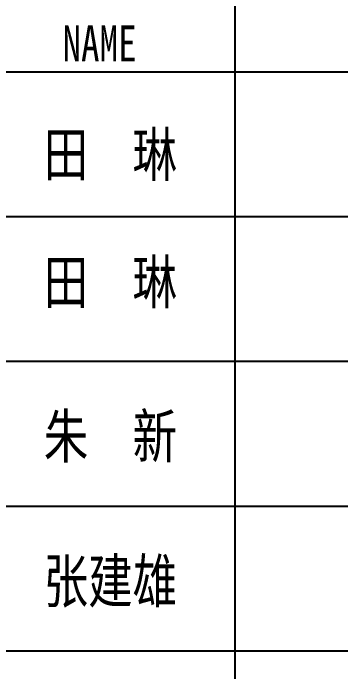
# Model space of a CAD drawing. Extents: x 30064 to 135164, y 17999 to 492668.
# Drawn here: x 108257 to 110516, y 33854 to 38403 of the extents above; entities that cross this region are included whole.
import ezdxf

# ---------------------------------------------------------------- set-up
doc = ezdxf.new("R2010")
doc.units = 0
doc.header["$LTSCALE"] = 1000
doc.header["$MEASUREMENT"] = 0
doc.styles.add('-宋体', font='', dxfattribs={"width": 0.8})
doc.styles.get('-宋体').set_extended_font_data('SimSun')

msp = doc.modelspace()

# ---------------------------------------------------------------- linework, layer by layer
for p, q in [((109785.3, 38998.9), (109785.3, 29969.4)), ((105180.8, 37998.9), (113180.8, 37998.9)), ((105180.8, 36998.9), (113180.8, 36998.9)), ((105180.8, 35998.9), (113180.8, 35998.9)), ((105180.8, 34998.9), (113180.8, 34998.9)), ((105180.8, 33998.9), (113180.8, 33998.9))]:
    msp.add_line(p, q)

# ---------------------------------------------------------------- texts
at = {"style": '-宋体', "width": 0.75}
for s, height, p in [('NAME', 250, (108597.2, 38069.4)), ('田  琳', 300, (108467.1, 37277.6)), ('田  琳', 300, (108467.1, 36396.9)), ('朱  新', 300, (108467.1, 35330.5)), ('张建雄', 300, (108467.1, 34330.5))]:
    msp.add_text(s, height=height, dxfattribs=at).set_placement(p)

doc.saveas('drawing.dxf')
